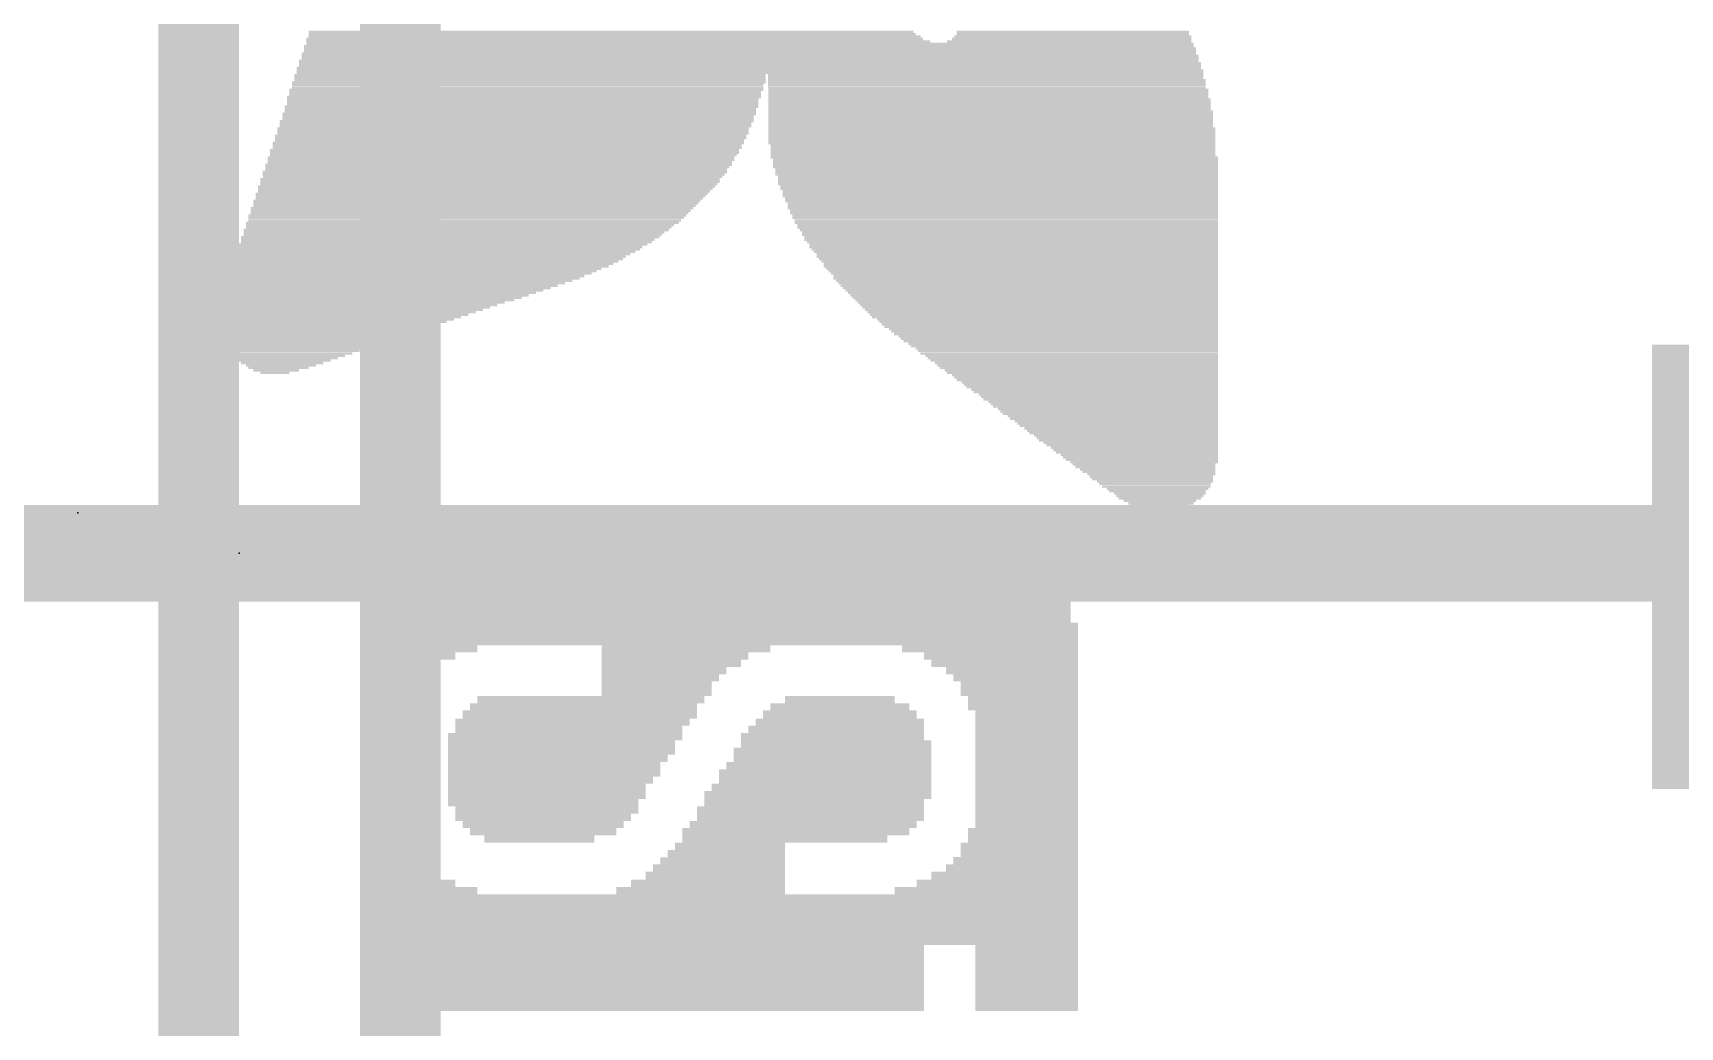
# Model space of a CAD drawing. Extents: x -0.1 to 30.6, y -5.2 to 35.7.
# Drawn here: x 5.45 to 10.64, y 18.07 to 21.2 of the extents above; entities that cross this region are included whole.
import ezdxf

# ---------------------------------------------------------------- set-up
doc = ezdxf.new("R2010")
doc.units = 0
for name, color, linetype in [('1', 12, 'CONTINUOUS'), ('16', 5, 'CONTINUOUS'), ('21', 40, 'CONTINUOUS'), ('23', 40, 'CONTINUOUS')]:
    doc.layers.add(name, color=color, linetype=linetype)

# ---------------------------------------------------------------- blocks, each defined once
blk = doc.blocks.new('RECT')
blk.add_solid([(-0.5, -0.5), (0.5, -0.5), (-0.5, 0.5), (0.5, 0.5)])

msp = doc.modelspace()

# ---------------------------------------------------------------- linework, layer by layer
at = {"layer": '1', "const_width": 0.3048}
msp.add_lwpolyline([(2.909, 19.558), (11.006, 19.558)], dxfattribs=at)
at = {"layer": '16', "const_width": 0.254}
for points in [[(5.969, 16.256), (5.969, 26.3006)], [(6.604, 14.732), (6.604, 26.289)]]:
    msp.add_lwpolyline(points, dxfattribs=at)
at = {"layer": '23'}
for p in [(5.588, 19.685), (6.096, 19.558)]:
    msp.add_point(p, dxfattribs=at)

# ---------------------------------------------------------------- block references
at = {"layer": '1', "yscale": 1.4}
msp.add_blockref('RECT', (11.049, 19.515), dxfattribs=at)
at = {"layer": '21'}
for p, xscale, yscale in [((7.2797, 21.1785), 1.9431, 0.0076), ((7.2682, 21.2014), 1.905, 0.0076), ((7.272, 21.1938), 1.9126, 0.0076), ((7.2797, 21.1862), 1.9279, 0.0077), ((8.7198, 21.1785), 0.7544, 0.0076), ((8.7237, 21.1862), 0.7467, 0.0077), ((8.7237, 21.2014), 0.7315, 0.0076), ((8.7237, 21.1938), 0.7315, 0.0076), ((7.7026, 21.1328), 2.8194, 0.0076), ((7.7064, 21.1252), 2.827, 0.0076), ((7.7064, 21.1481), 2.8118, 0.0077), ((7.7064, 21.1404), 2.8118, 0.0076), ((7.7026, 21.1557), 2.8041, 0.0076), ((7.2911, 21.1709), 1.966, 0.0076), ((7.7064, 21.1633), 2.7965, 0.0076), ((8.7122, 21.1709), 0.7696, 0.0076), ((7.7026, 21.0871), 2.8499, 0.0076), ((7.7064, 21.0795), 2.8575, 0.0076), ((7.7026, 21.11), 2.8347, 0.0077), ((7.7064, 21.1023), 2.8423, 0.0076), ((7.7064, 21.0947), 2.8423, 0.0076), ((7.7064, 21.1176), 2.827, 0.0076), ((7.0091, 21.0414), 1.4935, 0.0076), ((7.0053, 21.0338), 1.4859, 0.0077), ((7.0053, 21.0261), 1.4859, 0.0076), ((7.013, 21.0642), 1.4859, 0.0076), ((7.013, 21.0566), 1.4859, 0.0076), ((7.013, 21.049), 1.4859, 0.0076), ((7.7064, 21.0719), 2.8575, 0.0077), ((8.4493, 21.0642), 1.3716, 0.0076), ((8.4493, 21.0566), 1.3716, 0.0076), ((8.4531, 21.049), 1.3792, 0.0076), ((8.4531, 21.0414), 1.3792, 0.0076), ((8.4531, 21.0338), 1.3792, 0.0077), ((8.4531, 21.0261), 1.3792, 0.0076), ((6.9939, 20.9957), 1.4936, 0.0077), ((6.9901, 20.988), 1.4859, 0.0076), ((6.9901, 20.9804), 1.4859, 0.0076), ((6.9901, 20.9728), 1.4859, 0.0076), ((7.0015, 21.0185), 1.4935, 0.0076), ((6.9977, 21.0109), 1.4859, 0.0076), ((6.9977, 21.0033), 1.4859, 0.0076), ((8.457, 21.0185), 1.3869, 0.0076), ((8.457, 21.0109), 1.3869, 0.0076), ((8.457, 21.0033), 1.3869, 0.0076), ((8.457, 20.9957), 1.3869, 0.0077), ((8.4608, 20.988), 1.3945, 0.0076), ((8.4608, 20.9804), 1.3945, 0.0076), ((8.4608, 20.9728), 1.3945, 0.0076), ((6.971, 20.9195), 1.4935, 0.0077), ((6.9748, 20.9347), 1.4859, 0.0076), ((6.9748, 20.9271), 1.4859, 0.0076), ((6.9787, 20.9423), 1.4935, 0.0076), ((6.9863, 20.9652), 1.4935, 0.0076), ((6.9825, 20.9576), 1.4859, 0.0077), ((6.9825, 20.9499), 1.4859, 0.0076), ((8.4608, 20.9652), 1.3945, 0.0076), ((8.4608, 20.9576), 1.3945, 0.0077), ((8.4646, 20.9499), 1.4021, 0.0076), ((8.4646, 20.9423), 1.4021, 0.0076), ((8.4646, 20.9347), 1.4021, 0.0076), ((8.4646, 20.9271), 1.4021, 0.0076), ((8.4646, 20.9195), 1.4021, 0.0077), ((6.952, 20.8737), 1.4859, 0.0076), ((6.952, 20.8661), 1.4859, 0.0076), ((6.9596, 20.8966), 1.4859, 0.0076), ((6.9596, 20.889), 1.4859, 0.0076), ((6.9596, 20.8814), 1.4859, 0.0077), ((6.9672, 20.9118), 1.4859, 0.0076), ((6.9672, 20.9042), 1.4859, 0.0076), ((8.4646, 20.9118), 1.4021, 0.0076), ((8.4646, 20.9042), 1.4021, 0.0076), ((8.4684, 20.8966), 1.4097, 0.0076), ((8.4684, 20.889), 1.4097, 0.0076), ((8.4684, 20.8814), 1.4097, 0.0077), ((8.4684, 20.8737), 1.4097, 0.0076), ((8.4684, 20.8661), 1.4097, 0.0076), ((6.9329, 20.828), 1.4783, 0.0076), ((6.9329, 20.8204), 1.4783, 0.0076), ((6.9291, 20.8128), 1.4707, 0.0076), ((6.9405, 20.8433), 1.4783, 0.0077), ((6.9405, 20.8356), 1.4783, 0.0076), ((6.9444, 20.8509), 1.4859, 0.0076), ((6.9482, 20.8585), 1.4783, 0.0076), ((8.4684, 20.8585), 1.4097, 0.0076), ((8.4684, 20.8509), 1.4097, 0.0076), ((8.4722, 20.8433), 1.4021, 0.0077), ((8.4722, 20.8356), 1.4021, 0.0076), ((8.4722, 20.828), 1.4021, 0.0076), ((8.4722, 20.8204), 1.4021, 0.0076), ((8.4722, 20.8128), 1.4021, 0.0076), ((6.9139, 20.7823), 1.4706, 0.0076), ((6.9101, 20.7747), 1.463, 0.0076), ((6.9063, 20.7671), 1.4554, 0.0077), ((6.9215, 20.8052), 1.4706, 0.0077), ((6.9215, 20.7975), 1.4706, 0.0076), ((6.9177, 20.7899), 1.463, 0.0076), ((8.476, 20.8052), 1.4097, 0.0077), ((8.4798, 20.7975), 1.402, 0.0076), ((8.4798, 20.7899), 1.402, 0.0076), ((8.4798, 20.7823), 1.402, 0.0076), ((8.4798, 20.7747), 1.402, 0.0076), ((8.4836, 20.7671), 1.3944, 0.0077), ((6.8758, 20.7137), 1.4402, 0.0076), ((6.8872, 20.7366), 1.4478, 0.0076), ((6.8872, 20.729), 1.4478, 0.0077), ((6.8834, 20.7213), 1.4402, 0.0076), ((6.9024, 20.7594), 1.4631, 0.0076), ((6.8986, 20.7518), 1.4555, 0.0076), ((6.8948, 20.7442), 1.4478, 0.0076), ((8.4836, 20.7594), 1.3944, 0.0076), ((8.4836, 20.7518), 1.3944, 0.0076), ((8.4874, 20.7442), 1.3868, 0.0076), ((8.4874, 20.7366), 1.3868, 0.0076), ((8.4874, 20.729), 1.3868, 0.0077), ((8.4874, 20.7213), 1.3868, 0.0076), ((8.4912, 20.7137), 1.3792, 0.0076), ((6.8454, 20.668), 1.4097, 0.0076), ((6.8415, 20.6604), 1.402, 0.0076), ((6.8605, 20.6909), 1.4249, 0.0077), ((6.8567, 20.6832), 1.4173, 0.0076), ((6.853, 20.6756), 1.4097, 0.0076), ((6.8681, 20.6985), 1.4249, 0.0076), ((6.872, 20.7061), 1.4326, 0.0076), ((8.4912, 20.7061), 1.3792, 0.0076), ((8.495, 20.6985), 1.3716, 0.0076), ((8.495, 20.6909), 1.3716, 0.0077), ((8.495, 20.6832), 1.3716, 0.0076), ((8.4989, 20.6756), 1.3639, 0.0076), ((8.4989, 20.668), 1.3639, 0.0076), ((8.5027, 20.6604), 1.3563, 0.0076), ((6.8148, 20.6223), 1.3792, 0.0076), ((6.811, 20.6147), 1.3716, 0.0077), ((6.8072, 20.607), 1.364, 0.0076), ((6.83, 20.6451), 1.3945, 0.0076), ((6.8262, 20.6375), 1.3869, 0.0076), ((6.8224, 20.6299), 1.3793, 0.0076), ((6.8377, 20.6528), 1.3944, 0.0077), ((8.5027, 20.6528), 1.3563, 0.0077), ((8.5027, 20.6451), 1.3563, 0.0076), ((8.5065, 20.6375), 1.3487, 0.0076), ((8.5065, 20.6299), 1.3487, 0.0076), ((8.5103, 20.6223), 1.3411, 0.0076), ((8.5103, 20.6147), 1.3411, 0.0077), ((8.5141, 20.607), 1.3335, 0.0076), ((6.7615, 20.5537), 1.3182, 0.0076), ((6.7806, 20.5766), 1.3411, 0.0077), ((6.773, 20.5689), 1.3259, 0.0076), ((6.7691, 20.5613), 1.3182, 0.0076), ((6.7919, 20.5918), 1.3487, 0.0076), ((6.7881, 20.5842), 1.3411, 0.0076), ((6.7996, 20.5994), 1.364, 0.0076), ((8.5141, 20.5994), 1.3335, 0.0076), ((8.5179, 20.5918), 1.3258, 0.0076), ((8.5179, 20.5842), 1.3258, 0.0076), ((8.5217, 20.5766), 1.3182, 0.0077), ((8.5255, 20.5689), 1.3106, 0.0076), ((8.5255, 20.5613), 1.3106, 0.0076), ((8.5293, 20.5537), 1.303, 0.0076), ((6.7157, 20.508), 1.2573, 0.0076), ((6.7386, 20.5308), 1.2878, 0.0076), ((6.731, 20.5232), 1.2726, 0.0076), ((6.7272, 20.5156), 1.265, 0.0076), ((6.7539, 20.5461), 1.303, 0.0076), ((6.7501, 20.5385), 1.2954, 0.0077), ((8.5293, 20.5461), 1.303, 0.0076), ((8.5331, 20.5385), 1.2954, 0.0077), ((8.537, 20.5308), 1.2877, 0.0076), ((8.537, 20.5232), 1.2877, 0.0076), ((8.5408, 20.5156), 1.2801, 0.0076), ((8.5446, 20.508), 1.2725, 0.0076), ((6.6663, 20.4623), 1.1887, 0.0077), ((6.6548, 20.4546), 1.1658, 0.0076), ((6.6929, 20.4851), 1.2268, 0.0076), ((6.6853, 20.4775), 1.2116, 0.0076), ((6.6777, 20.4699), 1.1963, 0.0076), ((6.7082, 20.5004), 1.2421, 0.0077), ((6.7005, 20.4927), 1.2268, 0.0076), ((8.5484, 20.5004), 1.2649, 0.0077), ((8.5484, 20.4927), 1.2649, 0.0076), ((8.5522, 20.4851), 1.2573, 0.0076), ((8.556, 20.4775), 1.2496, 0.0076), ((8.5598, 20.4699), 1.242, 0.0076), ((8.5598, 20.4623), 1.242, 0.0077), ((8.5636, 20.4546), 1.2344, 0.0076), ((6.59, 20.4089), 1.0668, 0.0076), ((6.5786, 20.4013), 1.044, 0.0076), ((6.6358, 20.4394), 1.143, 0.0076), ((6.6244, 20.4318), 1.1201, 0.0076), ((6.6168, 20.4242), 1.1049, 0.0077), ((6.6053, 20.4165), 1.082, 0.0076), ((6.6472, 20.447), 1.1506, 0.0076), ((8.5674, 20.447), 1.2268, 0.0076), ((8.5712, 20.4394), 1.2192, 0.0076), ((8.5751, 20.4318), 1.2115, 0.0076), ((8.5751, 20.4242), 1.2115, 0.0077), ((8.5789, 20.4165), 1.2039, 0.0076), ((8.5827, 20.4089), 1.1963, 0.0076), ((8.5865, 20.4013), 1.1887, 0.0076), ((6.5139, 20.3632), 0.9449, 0.0076), ((6.5024, 20.3556), 0.922, 0.0076), ((6.4872, 20.348), 0.8915, 0.0077), ((6.552, 20.3861), 1.0059, 0.0077), ((6.5405, 20.3784), 0.983, 0.0076), ((6.5291, 20.3708), 0.9601, 0.0076), ((6.5672, 20.3937), 1.0211, 0.0076), ((8.5903, 20.3937), 1.1811, 0.0076), ((8.5941, 20.3861), 1.1734, 0.0077), ((8.5979, 20.3784), 1.1658, 0.0076), ((8.6017, 20.3708), 1.1582, 0.0076), ((8.6055, 20.3632), 1.1506, 0.0076), ((8.6093, 20.3556), 1.143, 0.0076), ((8.6132, 20.348), 1.1353, 0.0077), ((6.4491, 20.3251), 0.8306, 0.0076), ((6.4262, 20.3099), 0.7848, 0.0077), ((6.4148, 20.3022), 0.762, 0.0076), ((6.4377, 20.3175), 0.8077, 0.0076), ((6.4034, 20.2946), 0.7391, 0.0076), ((6.4758, 20.3403), 0.8687, 0.0076), ((6.4643, 20.3327), 0.8458, 0.0076), ((8.617, 20.3403), 1.1277, 0.0076), ((8.6208, 20.3327), 1.1201, 0.0076), ((8.6246, 20.3251), 1.1125, 0.0076), ((8.6284, 20.3175), 1.1049, 0.0076), ((8.6322, 20.3099), 1.0972, 0.0077), ((8.636, 20.3022), 1.0896, 0.0076), ((8.6436, 20.2946), 1.0744, 0.0076), ((6.3805, 20.2794), 0.6934, 0.0076), ((6.392, 20.287), 0.7163, 0.0076), ((6.3691, 20.2718), 0.6705, 0.0077), ((6.3577, 20.2641), 0.6477, 0.0076), ((6.35, 20.2565), 0.6172, 0.0076), ((6.3386, 20.2489), 0.5944, 0.0076), ((8.6474, 20.287), 1.0668, 0.0076), ((8.6513, 20.2794), 1.0591, 0.0076), ((8.6551, 20.2718), 1.0515, 0.0077), ((8.6627, 20.2641), 1.0363, 0.0076), ((8.6665, 20.2565), 1.0287, 0.0076), ((8.6703, 20.2489), 1.021, 0.0076), ((6.3157, 20.2337), 0.5486, 0.0077), ((6.3272, 20.2413), 0.5715, 0.0076), ((6.3081, 20.226), 0.5182, 0.0076), ((6.2967, 20.2184), 0.4953, 0.0076), ((6.2891, 20.2108), 0.4649, 0.0076), ((6.27, 20.1956), 0.4114, 0.0077), ((6.2815, 20.2032), 0.4343, 0.0076), ((8.6779, 20.2413), 1.0058, 0.0076), ((8.6817, 20.2337), 0.9982, 0.0077), ((8.6855, 20.226), 0.9906, 0.0076), ((8.6932, 20.2184), 0.9753, 0.0076), ((8.697, 20.2108), 0.9677, 0.0076), ((8.7046, 20.2032), 0.9525, 0.0076), ((8.7084, 20.1956), 0.9448, 0.0077), ((6.2624, 20.1879), 0.381, 0.0076), ((6.2548, 20.1803), 0.3505, 0.0076), ((6.2472, 20.1727), 0.3201, 0.0076), ((6.2395, 20.1651), 0.2896, 0.0076), ((6.2319, 20.1575), 0.259, 0.0077), ((6.2281, 20.1498), 0.221, 0.0076), ((6.2205, 20.1422), 0.1905, 0.0076), ((8.7122, 20.1879), 0.9372, 0.0076), ((8.7198, 20.1803), 0.922, 0.0076), ((8.7236, 20.1727), 0.9144, 0.0076), ((8.7275, 20.1651), 0.9067, 0.0076), ((8.7351, 20.1575), 0.8915, 0.0077), ((8.7389, 20.1498), 0.8839, 0.0076), ((8.7427, 20.1422), 0.8763, 0.0076), ((6.2129, 20.1346), 0.1447, 0.0076), ((6.2091, 20.127), 0.0915, 0.0076), ((8.7503, 20.1346), 0.861, 0.0076), ((8.7541, 20.127), 0.8534, 0.0076), ((8.7617, 20.1194), 0.8382, 0.0077), ((8.7656, 20.1117), 0.8305, 0.0076), ((8.7694, 20.1041), 0.8229, 0.0076), ((8.777, 20.0965), 0.8077, 0.0076), ((8.7808, 20.0889), 0.8001, 0.0076), ((8.7846, 20.0813), 0.7924, 0.0077), ((8.7922, 20.0736), 0.7772, 0.0076), ((8.796, 20.066), 0.7696, 0.0076), ((8.8037, 20.0584), 0.7543, 0.0076), ((8.8075, 20.0508), 0.7467, 0.0076), ((8.8113, 20.0432), 0.7391, 0.0077), ((8.8189, 20.0355), 0.7239, 0.0076), ((8.8227, 20.0279), 0.7162, 0.0076), ((8.8265, 20.0203), 0.7086, 0.0076), ((8.8341, 20.0127), 0.6934, 0.0076), ((8.8379, 20.0051), 0.6858, 0.0077), ((8.8418, 19.9974), 0.6781, 0.0076), ((8.8494, 19.9898), 0.6629, 0.0076), ((8.8532, 19.9822), 0.6553, 0.0076), ((8.8608, 19.9746), 0.64, 0.0076), ((8.8646, 19.967), 0.6324, 0.0077), ((8.8684, 19.9593), 0.6248, 0.0076), ((8.876, 19.9517), 0.6096, 0.0076), ((8.8799, 19.9441), 0.6019, 0.0076), ((8.8837, 19.9365), 0.5943, 0.0076), ((8.8913, 19.9289), 0.5791, 0.0077), ((8.8951, 19.9212), 0.5715, 0.0076), ((8.8989, 19.9136), 0.5638, 0.0076), ((8.9065, 19.906), 0.5486, 0.0076), ((8.9103, 19.8984), 0.541, 0.0076), ((8.918, 19.8908), 0.5257, 0.0077), ((8.9218, 19.8831), 0.5181, 0.0076), ((8.9256, 19.8755), 0.5105, 0.0076), ((8.9332, 19.8679), 0.4953, 0.0076), ((8.937, 19.8603), 0.4876, 0.0076), ((8.9408, 19.8527), 0.48, 0.0077), ((8.9484, 19.845), 0.4648, 0.0076), ((8.9484, 19.8374), 0.4496, 0.0076), ((8.9523, 19.8298), 0.4419, 0.0076), ((8.9599, 19.8222), 0.4267, 0.0076), ((8.9637, 19.8146), 0.4191, 0.0077), ((8.9713, 19.8069), 0.4038, 0.0076), ((8.9713, 19.7993), 0.3886, 0.0076), ((8.9751, 19.7917), 0.381, 0.0076), ((8.9827, 19.7841), 0.3658, 0.0076), ((8.9828, 19.7765), 0.3505, 0.0077), ((8.9866, 19.7688), 0.3429, 0.0076), ((8.9904, 19.7612), 0.3201, 0.0076), ((8.9903, 19.7536), 0.3048, 0.0076), ((8.998, 19.746), 0.2895, 0.0076), ((8.998, 19.7384), 0.2743, 0.0077), ((8.998, 19.7307), 0.2591, 0.0076), ((8.998, 19.7231), 0.2286, 0.0076), ((9.0018, 19.7155), 0.2057, 0.0076), ((8.998, 19.7079), 0.1829, 0.0076), ((8.998, 19.7003), 0.1524, 0.0077), ((9.0018, 19.6926), 0.1143, 0.0076), ((9.0018, 19.685), 0.0686, 0.0076)]:
    msp.add_blockref('RECT', p, dxfattribs=dict(at, xscale=xscale, yscale=yscale))
at = {"layer": '21', "rotation": 270}
for p, xscale, yscale in [((6.7888, 19.4081), 0.3251, 0.0231), ((6.8119, 19.4081), 0.3251, 0.0231), ((6.835, 19.4081), 0.3251, 0.0231), ((6.858, 19.4196), 0.3023, 0.0229), ((6.881, 19.4196), 0.3023, 0.0231), ((6.9041, 19.4196), 0.3023, 0.0231), ((6.9272, 19.4196), 0.3023, 0.0231), ((6.9503, 19.4196), 0.3023, 0.0231), ((6.9734, 19.4196), 0.3023, 0.0231), ((6.9966, 19.4196), 0.3023, 0.0231), ((7.0197, 19.4196), 0.3023, 0.0231), ((7.0428, 19.4196), 0.3023, 0.0231), ((7.0659, 19.4196), 0.3023, 0.0231), ((7.089, 19.4196), 0.3023, 0.0231), ((7.112, 19.4196), 0.3023, 0.0229), ((7.135, 19.4196), 0.3023, 0.0231), ((7.1581, 19.4196), 0.3023, 0.0231), ((7.1812, 19.4196), 0.3023, 0.0231), ((7.2043, 19.4196), 0.3023, 0.0231), ((7.2274, 19.4196), 0.3023, 0.0231), ((7.2506, 19.1198), 0.9017, 0.0231), ((7.2737, 19.1198), 0.9017, 0.0231), ((7.2968, 19.1313), 0.8788, 0.0231), ((7.3199, 19.1427), 0.856, 0.0231), ((7.343, 19.1541), 0.8331, 0.0231), ((7.366, 19.177), 0.7874, 0.0229), ((7.389, 19.2011), 0.7391, 0.0231), ((7.4121, 19.2126), 0.7163, 0.0231), ((7.4352, 19.2354), 0.6706, 0.0231), ((7.4583, 19.2469), 0.6477, 0.0231), ((7.4814, 19.2697), 0.602, 0.0231), ((7.5046, 19.2926), 0.5563, 0.0231), ((7.5277, 19.304), 0.5334, 0.0231), ((7.5508, 19.3281), 0.4851, 0.0231), ((7.5739, 19.3396), 0.4623, 0.0231), ((7.597, 19.3624), 0.4166, 0.0231), ((7.62, 19.3739), 0.3937, 0.0229), ((7.643, 19.3853), 0.3708, 0.0231), ((7.6661, 19.3853), 0.3708, 0.0231), ((7.6892, 19.3967), 0.348, 0.0231), ((7.7123, 19.4081), 0.3251, 0.0231), ((7.7354, 19.4081), 0.3251, 0.0231), ((7.7586, 19.4081), 0.3251, 0.0231), ((7.7817, 19.4196), 0.3023, 0.0231), ((7.8048, 19.4196), 0.3023, 0.0231), ((7.8279, 19.4196), 0.3023, 0.0231), ((7.851, 19.4196), 0.3023, 0.0231), ((7.874, 19.4196), 0.3023, 0.0229), ((7.897, 19.4196), 0.3023, 0.0231), ((7.9201, 19.4196), 0.3023, 0.0231), ((7.9432, 19.4196), 0.3023, 0.0231), ((7.9663, 19.4196), 0.3023, 0.0231), ((7.9894, 19.4196), 0.3023, 0.0231), ((8.0126, 19.4196), 0.3023, 0.0231), ((8.0357, 19.4196), 0.3023, 0.0231), ((8.0588, 19.4196), 0.3023, 0.0231), ((8.0819, 19.4196), 0.3023, 0.0231), ((8.105, 19.4196), 0.3023, 0.0231), ((8.128, 19.4196), 0.3023, 0.0229), ((8.151, 19.4196), 0.3023, 0.0231), ((8.1741, 19.4196), 0.3023, 0.0231), ((8.1972, 19.4081), 0.3251, 0.0231), ((8.2203, 19.4081), 0.3251, 0.0231), ((8.2434, 19.4081), 0.3251, 0.0231), ((8.2666, 19.3967), 0.348, 0.0231), ((8.2897, 19.3853), 0.3708, 0.0231), ((8.3128, 19.3853), 0.3708, 0.0231), ((8.3359, 19.3739), 0.3937, 0.0231), ((8.359, 19.3624), 0.4166, 0.0231), ((8.382, 19.3396), 0.4623, 0.0229), ((8.405, 19.3167), 0.508, 0.0231), ((8.4281, 18.843), 1.4554, 0.0231), ((8.4512, 18.843), 1.4554, 0.0231), ((8.4743, 18.843), 1.4554, 0.0231), ((8.4974, 18.843), 1.4554, 0.0231), ((8.5206, 18.843), 1.4554, 0.0231), ((8.5437, 18.843), 1.4554, 0.0231), ((6.7194, 19.3612), 0.3226, 0.0231), ((6.7426, 19.384), 0.3226, 0.0231), ((6.7657, 19.384), 0.3226, 0.0231), ((8.5668, 18.8303), 1.43, 0.0231), ((8.5899, 18.8303), 1.43, 0.0231), ((8.613, 18.8189), 1.4072, 0.0231), ((6.6732, 19.3154), 0.3226, 0.0231), ((6.6963, 19.3383), 0.3226, 0.0231), ((8.636, 18.8074), 1.3843, 0.0229), ((8.659, 18.796), 1.3614, 0.0231), ((6.6501, 19.2811), 0.3454, 0.0231), ((8.6821, 18.7846), 1.3386, 0.0231), ((6.627, 19.2354), 0.3454, 0.0231), ((8.7052, 18.7617), 1.2929, 0.0231), ((6.604, 19.1999), 0.3251, 0.0229), ((8.7283, 18.7274), 1.2243, 0.0231), ((6.858, 18.8887), 0.4394, 0.0229), ((6.881, 18.8773), 0.4623, 0.0231), ((6.9041, 18.8773), 0.4623, 0.0231), ((6.9272, 18.8773), 0.4623, 0.0231), ((6.9503, 18.8773), 0.4623, 0.0231), ((6.9734, 18.8773), 0.4623, 0.0231), ((6.9966, 18.8773), 0.4623, 0.0231), ((7.0197, 18.8773), 0.4623, 0.0231), ((7.0428, 18.8773), 0.4623, 0.0231), ((7.0659, 18.8773), 0.4623, 0.0231), ((7.089, 18.8773), 0.4623, 0.0231), ((7.112, 18.8773), 0.4623, 0.0229), ((7.135, 18.8773), 0.4623, 0.0231), ((7.1581, 18.8773), 0.4623, 0.0231), ((7.1812, 18.8773), 0.4623, 0.0231), ((7.2043, 18.8773), 0.4623, 0.0231), ((7.2274, 18.8887), 0.4394, 0.0231), ((7.8279, 18.8773), 0.4623, 0.0231), ((7.851, 18.8773), 0.4623, 0.0231), ((7.874, 18.8773), 0.4623, 0.0229), ((7.897, 18.8773), 0.4623, 0.0231), ((7.9201, 18.8773), 0.4623, 0.0231), ((7.9432, 18.8773), 0.4623, 0.0231), ((7.9663, 18.8773), 0.4623, 0.0231), ((7.9894, 18.8773), 0.4623, 0.0231), ((8.0126, 18.8773), 0.4623, 0.0231), ((8.0357, 18.8773), 0.4623, 0.0231), ((8.0588, 18.8773), 0.4623, 0.0231), ((8.0819, 18.8773), 0.4623, 0.0231), ((8.105, 18.8773), 0.4623, 0.0231), ((8.128, 18.8773), 0.4623, 0.0229), ((8.151, 18.8887), 0.4394, 0.0231), ((6.8119, 18.8773), 0.3708, 0.0231), ((6.835, 18.8773), 0.4166, 0.0231), ((7.7586, 18.589), 0.9474, 0.0231), ((7.7817, 18.6004), 0.9703, 0.0231), ((7.8048, 18.6004), 0.9703, 0.0231), ((8.1741, 18.8773), 0.4166, 0.0231), ((8.1972, 18.8773), 0.4166, 0.0231), ((8.2203, 18.8773), 0.3708, 0.0231), ((6.7888, 18.876), 0.3226, 0.0231), ((7.7123, 18.5649), 0.8992, 0.0231), ((7.7354, 18.5763), 0.922, 0.0231), ((8.2434, 18.876), 0.3226, 0.0231), ((6.7657, 18.876), 0.2311, 0.0231), ((7.6892, 18.5534), 0.8763, 0.0231), ((8.2666, 18.876), 0.1854, 0.0231), ((7.643, 18.5077), 0.7849, 0.0231), ((7.6661, 18.5306), 0.8306, 0.0231), ((7.62, 18.4963), 0.762, 0.0229), ((7.5739, 18.462), 0.6934, 0.0231), ((7.597, 18.4734), 0.7163, 0.0231), ((7.5508, 18.4379), 0.6452, 0.0231), ((6.604, 18.415), 0.5994, 0.0229), ((6.627, 18.4036), 0.5766, 0.0231), ((7.5046, 18.4036), 0.5766, 0.0231), ((7.5277, 18.415), 0.5994, 0.0231), ((8.405, 18.5077), 0.3683, 0.0231), ((6.6501, 18.3807), 0.5309, 0.0231), ((7.4814, 18.3807), 0.5309, 0.0231), ((8.382, 18.4849), 0.3226, 0.0229), ((6.6732, 18.3578), 0.4851, 0.0231), ((7.4352, 18.3578), 0.4851, 0.0231), ((7.4583, 18.3693), 0.508, 0.0231), ((8.359, 18.462), 0.2769, 0.0231), ((6.6963, 18.3464), 0.4623, 0.0231), ((6.7194, 18.335), 0.4394, 0.0231), ((7.389, 18.335), 0.4394, 0.0231), ((7.4121, 18.3464), 0.4623, 0.0231), ((8.2897, 18.4391), 0.2311, 0.0231), ((8.3128, 18.4391), 0.2311, 0.0231), ((8.3359, 18.4506), 0.254, 0.0231), ((6.7426, 18.3223), 0.414, 0.0231), ((6.7657, 18.3223), 0.414, 0.0231), ((6.7888, 18.3109), 0.3912, 0.0231), ((6.8119, 18.3109), 0.3912, 0.0231), ((6.835, 18.3109), 0.3912, 0.0231), ((6.858, 18.2994), 0.3683, 0.0229), ((6.881, 18.2994), 0.3683, 0.0231), ((6.9041, 18.2994), 0.3683, 0.0231), ((6.9272, 18.2994), 0.3683, 0.0231), ((6.9503, 18.2994), 0.3683, 0.0231), ((6.9734, 18.2994), 0.3683, 0.0231), ((6.9966, 18.2994), 0.3683, 0.0231), ((7.0197, 18.2994), 0.3683, 0.0231), ((7.0428, 18.2994), 0.3683, 0.0231), ((7.0659, 18.2994), 0.3683, 0.0231), ((7.089, 18.2994), 0.3683, 0.0231), ((7.112, 18.2994), 0.3683, 0.0229), ((7.135, 18.2994), 0.3683, 0.0231), ((7.1581, 18.2994), 0.3683, 0.0231), ((7.1812, 18.2994), 0.3683, 0.0231), ((7.2043, 18.2994), 0.3683, 0.0231), ((7.2274, 18.2994), 0.3683, 0.0231), ((7.2506, 18.2994), 0.3683, 0.0231), ((7.2737, 18.2994), 0.3683, 0.0231), ((7.2968, 18.3109), 0.3912, 0.0231), ((7.3199, 18.3109), 0.3912, 0.0231), ((7.343, 18.3223), 0.414, 0.0231), ((7.366, 18.3223), 0.414, 0.0229), ((7.8279, 18.2994), 0.3683, 0.0231), ((7.851, 18.2994), 0.3683, 0.0231), ((7.874, 18.2994), 0.3683, 0.0229), ((7.897, 18.2994), 0.3683, 0.0231), ((7.9201, 18.2994), 0.3683, 0.0231), ((7.9432, 18.2994), 0.3683, 0.0231), ((7.9663, 18.2994), 0.3683, 0.0231), ((7.9894, 18.2994), 0.3683, 0.0231), ((8.0126, 18.2994), 0.3683, 0.0231), ((8.0357, 18.2994), 0.3683, 0.0231), ((8.0588, 18.2994), 0.3683, 0.0231), ((8.0819, 18.2994), 0.3683, 0.0231), ((8.105, 18.2994), 0.3683, 0.0231), ((8.128, 18.2994), 0.3683, 0.0229), ((8.151, 18.2994), 0.3683, 0.0231), ((8.1741, 18.3109), 0.3912, 0.0231), ((8.1972, 18.3109), 0.3912, 0.0231), ((8.2203, 18.3109), 0.3912, 0.0231), ((8.2434, 18.3223), 0.414, 0.0231), ((8.2666, 18.4264), 0.2057, 0.0231)]:
    msp.add_blockref('RECT', p, dxfattribs=dict(at, xscale=xscale, yscale=yscale))

doc.saveas('drawing.dxf')
